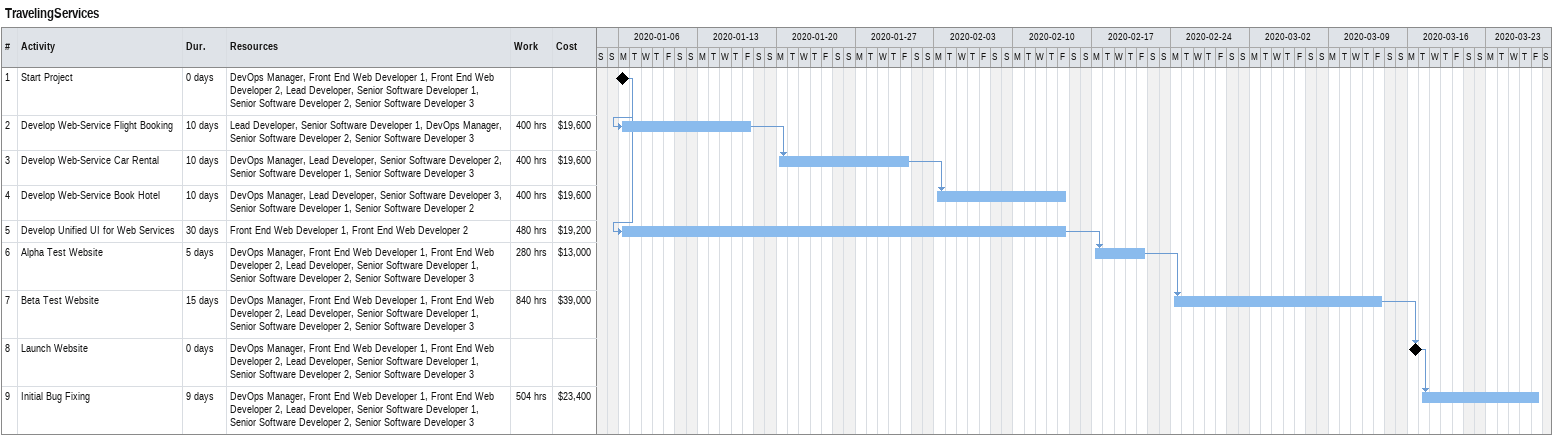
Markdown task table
TravelingServices

| ID | Task | Duration | Start | Finish | Predecessors | Resources | Work (h) | Cost ($) |
|---|---|---|---|---|---|---|---|---|
| 1 | Start Project | 0d | 2020-01-06 | 2020-01-06 |  | DevOps Manager, Front End Web Developer 1, Front End Web Developer 2, Lead Developer, Senior Software Developer 1, Senior Software Developer 2, Senior Software Developer 3 |  |  |
| 2 | Develop Web-Service Flight Booking | 10d | 2020-01-06 | 2020-01-17 | 1 | Lead Developer, Senior Software Developer 1, DevOps Manager, Senior Software Developer 2, Senior Software Developer 3 | 400 | 19600 |
| 3 | Develop Web-Service Car Rental | 10d | 2020-01-20 | 2020-01-31 | 2 | DevOps Manager, Lead Developer, Senior Software Developer 2, Senior Software Developer 1, Senior Software Developer 3 | 400 | 19600 |
| 4 | Develop Web-Service Book Hotel | 10d | 2020-02-03 | 2020-02-14 | 3 | DevOps Manager, Lead Developer, Senior Software Developer 3, Senior Software Developer 1, Senior Software Developer 2 | 400 | 19600 |
| 5 | Develop Unified UI for Web Services | 30d | 2020-01-06 | 2020-02-14 | 1 | Front End Web Developer 1, Front End Web Developer 2 | 480 | 19200 |
| 6 | Alpha Test Website | 5d | 2020-02-17 | 2020-02-21 | 5 | DevOps Manager, Front End Web Developer 1, Front End Web Developer 2, Lead Developer, Senior Software Developer 1, Senior Software Developer 2, Senior Software Developer 3 | 280 | 13000 |
| 7 | Beta Test Website | 15d | 2020-02-24 | 2020-03-13 | 6 | DevOps Manager, Front End Web Developer 1, Front End Web Developer 2, Lead Developer, Senior Software Developer 1, Senior Software Developer 2, Senior Software Developer 3 | 840 | 39000 |
| 8 | Launch Website | 0d | 2020-03-16 | 2020-03-16 | 7 | DevOps Manager, Front End Web Developer 1, Front End Web Developer 2, Lead Developer, Senior Software Developer 1, Senior Software Developer 2, Senior Software Developer 3 |  |  |
| 9 | Initial Bug Fixing | 9d | 2020-03-17 | 2020-03-27 | 8 | DevOps Manager, Front End Web Developer 1, Front End Web Developer 2, Lead Developer, Senior Software Developer 1, Senior Software Developer 2, Senior Software Developer 3 | 504 | 23400 |
